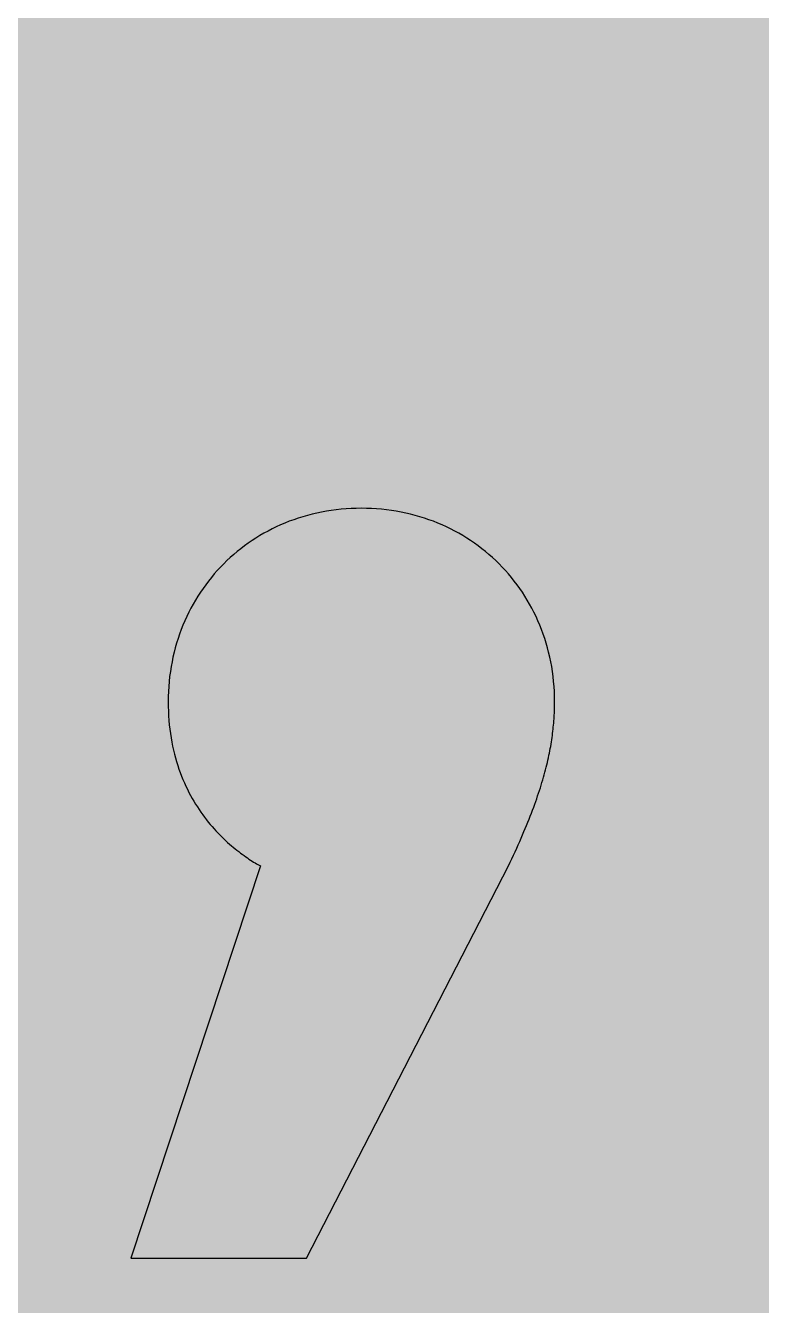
# Model space of a CAD drawing. Header units: millimetres. Extents: x 0 to 212, y 0 to 212.
# Drawn here: x 93.1 to 114.7, y 63.35 to 100.92 of the extents above; entities that cross this region are included whole.
import ezdxf

# ---------------------------------------------------------------- set-up
doc = ezdxf.new("R2010")
doc.units = ezdxf.units.MM

msp = doc.modelspace()

# ---------------------------------------------------------------- hatches: boundary and pattern name
for color, points in [(254, [(211.7189, 105.8869), (211.709, 107.2007), (211.6861, 108.5139), (211.6455, 109.8245), (211.5871, 111.1326), (211.5134, 112.4407), (211.4245, 113.7437), (211.3204, 115.0468), (211.201, 116.3447), (211.0638, 117.6426), (210.9114, 118.9355), (210.7413, 120.2258), (210.5584, 121.5136), (210.3577, 122.7988), (210.1418, 124.079), (209.9107, 125.3566), (209.6643, 126.6292), (209.4027, 127.8992), (209.1258, 129.1641), (208.8337, 130.4239), (208.5264, 131.6812), (208.2038, 132.936), (207.866, 134.1831), (207.5104, 135.4277), (207.1421, 136.6647), (206.7611, 137.8991), (206.3623, 139.1285), (205.9483, 140.3502), (205.5216, 141.5694), (205.0771, 142.781), (204.6199, 143.9901), (204.1474, 145.1915), (203.6623, 146.3853), (203.1619, 147.574), (202.6463, 148.7576), (202.1154, 149.9362), (201.5693, 151.1046), (201.0105, 152.2705), (200.439, 153.4262), (199.8523, 154.5768), (199.2503, 155.7198), (198.6356, 156.8577), (198.0057, 157.9855), (197.3605, 159.1081), (196.7052, 160.2232), (196.0321, 161.3281), (195.3489, 162.4279), (194.6504, 163.5176), (193.9366, 164.6022), (193.2102, 165.6766), (192.471, 166.7434), (191.7167, 167.8), (190.9521, 168.849), (190.1698, 169.8904), (189.3773, 170.9217), (188.5696, 171.9428), (187.7517, 172.9562), (186.9161, 173.9621), (186.0702, 174.9552), (185.2117, 175.9407), (184.338, 176.9161), (183.454, 177.8838), (182.5549, 178.8389), (181.643, 179.7837), (180.721, 180.7185), (179.7837, 181.643), (178.8389, 182.5549), (177.8838, 183.454), (176.9161, 184.338), (175.9407, 185.2117), (174.9552, 186.0702), (173.9621, 186.9161), (172.9562, 187.7492), (171.9428, 188.5696), (170.9217, 189.3773), (169.8904, 190.1698), (168.849, 190.9496), (167.8, 191.7167), (166.7408, 192.471), (165.6766, 193.2102), (164.6022, 193.9366), (163.5176, 194.6504), (162.4279, 195.3489), (161.3281, 196.0321), (160.2232, 196.7052), (159.1081, 197.3631), (157.9855, 198.0057), (156.8577, 198.6356), (155.7198, 199.2503), (154.5768, 199.8523), (153.4262, 200.439), (152.2705, 201.0131), (151.1046, 201.5719), (149.9362, 202.1154), (148.7576, 202.6463), (147.574, 203.1619), (146.3853, 203.6623), (145.1889, 204.15), (143.9875, 204.6199), (142.781, 205.0796), (141.5694, 205.5216), (140.3502, 205.9483), (139.1285, 206.3623), (137.8991, 206.7611), (136.6647, 207.1446), (135.4252, 207.5129), (134.1831, 207.866), (132.9334, 208.2038), (131.6812, 208.5264), (130.4239, 208.8337), (129.1641, 209.1284), (127.8966, 209.4052), (126.6292, 209.6668), (125.3541, 209.9132), (124.0765, 210.1444), (122.7963, 210.3603), (121.5136, 210.5584), (120.2258, 210.7438), (118.9355, 210.9114), (117.6401, 211.0638), (116.3447, 211.201), (115.0468, 211.3229), (113.7437, 211.4271), (112.4382, 211.516), (111.1326, 211.5896), (109.8245, 211.6455), (108.5113, 211.6861), (107.1982, 211.7115), (105.885, 211.7192), (104.5693, 211.7115), (103.2561, 211.6861), (101.9454, 211.6455), (100.6373, 211.5896), (99.3292, 211.516), (98.0262, 211.4271), (96.7232, 211.3229), (95.4253, 211.201), (94.1273, 211.0638), (92.8345, 210.9114), (91.5441, 210.7438), (90.2564, 210.5584), (88.9711, 210.3603), (87.691, 210.1444), (86.4133, 209.9132), (85.1408, 209.6668), (83.8708, 209.4052), (82.6059, 209.1284), (81.346, 208.8337), (80.0887, 208.5264), (78.834, 208.2038), (77.5868, 207.866), (76.3422, 207.5129), (75.1053, 207.1446), (73.8708, 206.7611), (72.6415, 206.3623), (71.4197, 205.9483), (70.2005, 205.5216), (68.9889, 205.0796), (67.7799, 204.6199), (66.5785, 204.15), (65.3847, 203.6623), (64.196, 203.1619), (63.0123, 202.6463), (61.8338, 202.1154), (60.6628, 201.5719), (59.4995, 201.0131), (58.3438, 200.439), (57.1932, 199.8523), (56.0502, 199.2503), (54.9123, 198.6356), (53.7845, 198.0057), (52.6618, 197.3631), (51.5468, 196.7052), (50.4419, 196.0321), (49.342, 195.3489), (48.2524, 194.6504), (47.1678, 193.9366), (46.0934, 193.2102), (45.0266, 192.471), (43.9699, 191.7167), (42.9209, 190.9496), (41.8795, 190.1698), (40.8483, 189.3773), (39.8272, 188.5696), (38.8137, 187.7492), (37.8079, 186.9161), (36.8148, 186.0702), (35.8292, 185.2117), (34.8539, 184.338), (33.8861, 183.454), (32.9311, 182.5549), (31.9862, 181.643), (31.049, 180.7185), (30.1269, 179.7837), (29.2151, 178.8389), (28.3159, 177.8838), (27.432, 176.9161), (26.5582, 175.9407), (25.6997, 174.9552), (24.8539, 173.9621), (24.0208, 172.9562), (23.2004, 171.9428), (22.3926, 170.9217), (21.6002, 169.8904), (20.8204, 168.849), (20.0533, 167.8), (19.2989, 166.7434), (18.5598, 165.6766), (17.8333, 164.6022), (17.1196, 163.5176), (16.4211, 162.4279), (15.7378, 161.3281), (15.0647, 160.2232), (14.4069, 159.1081), (13.7643, 157.9855), (13.1343, 156.8577), (12.5197, 155.7198), (11.9177, 154.5768), (11.3309, 153.4262), (10.7569, 152.2705), (10.1981, 151.1046), (9.6545, 149.9362), (9.1237, 148.7576), (8.6081, 147.574), (8.1077, 146.3853), (7.62, 145.1915), (7.1501, 143.9901), (6.6904, 142.781), (6.2484, 141.5694), (5.8217, 140.3502), (5.4077, 139.1285), (5.0089, 137.8991), (4.6253, 136.6647), (4.257, 135.4277), (3.904, 134.1831), (3.5662, 132.936), (3.2436, 131.6812), (2.9362, 130.4239), (2.6416, 129.1641), (2.3647, 127.8992), (2.1031, 126.6292), (1.8567, 125.3566), (1.6256, 124.079), (1.4097, 122.7988), (1.2116, 121.5136), (1.0262, 120.2258), (0.8585, 118.9355), (0.7061, 117.6426), (0.569, 116.3447), (0.447, 115.0468), (0.3429, 113.7437), (0.254, 112.4407), (0.1803, 111.1326), (0.1245, 109.8245), (0.0838, 108.5139), (0.0584, 107.2007), (0.0508, 105.885), (0.0584, 104.5718), (0.0838, 103.2586), (0.1245, 101.9454), (0.1803, 100.6373), (0.254, 99.3318), (0.3429, 98.0262), (0.447, 96.7232), (0.569, 95.4253), (0.7061, 94.1299), (0.8585, 92.8345), (1.0262, 91.5441), (1.2116, 90.2564), (1.4097, 88.9737), (1.6256, 87.6935), (1.8567, 86.4159), (2.1031, 85.1408), (2.3647, 83.8733), (2.6416, 82.6059), (2.9362, 81.346), (3.2436, 80.0887), (3.5662, 78.8365), (3.904, 77.5868), (4.257, 76.3448), (4.6253, 75.1053), (5.0089, 73.8708), (5.4077, 72.6415), (5.8217, 71.4197), (6.2484, 70.2005), (6.6904, 68.9889), (7.1501, 67.7824), (7.62, 66.581), (8.1077, 65.3847), (8.6081, 64.196), (9.1237, 63.0123), (9.6545, 61.8338), (10.1981, 60.6654), (10.7569, 59.4995), (11.3309, 58.3438), (11.9177, 57.1932), (12.5197, 56.0502), (13.1343, 54.9123), (13.7643, 53.7845), (14.4069, 52.6618), (15.0647, 51.5468), (15.7378, 50.4419), (16.4211, 49.342), (17.1196, 48.2524), (17.8333, 47.1678), (18.5598, 46.0934), (19.2989, 45.0291), (20.0533, 43.9699), (20.8204, 42.9209), (21.6002, 41.8795), (22.3926, 40.8483), (23.2004, 39.8272), (24.0208, 38.8137), (24.8539, 37.8079), (25.6997, 36.8148), (26.5582, 35.8292), (27.432, 34.8539), (28.3159, 33.8861), (29.2151, 32.9311), (30.1269, 31.9862), (31.049, 31.049), (31.9862, 30.1269), (32.9311, 29.2151), (33.8861, 28.3159), (34.8539, 27.432), (35.8292, 26.5582), (36.8148, 25.6997), (37.8079, 24.8539), (38.8137, 24.0182), (39.8272, 23.2004), (40.8483, 22.3926), (41.8795, 21.6002), (42.9209, 20.8178), (43.9699, 20.0533), (45.0266, 19.2989), (46.0934, 18.5598), (47.1678, 17.8333), (48.2524, 17.1196), (49.342, 16.4211), (50.4419, 15.7378), (51.5468, 15.0647), (52.6618, 14.4094), (53.7845, 13.7643), (54.9123, 13.1343), (56.0502, 12.5197), (57.1932, 11.9177), (58.3438, 11.3309), (59.4995, 10.7594), (60.6628, 10.2006), (61.8338, 9.6545), (63.0123, 9.1237), (64.196, 8.6081), (65.3847, 8.1077), (66.5785, 7.6225), (67.7799, 7.1501), (68.9889, 6.6929), (70.2005, 6.2484), (71.4197, 5.8217), (72.6415, 5.4077), (73.8708, 5.0089), (75.1053, 4.6279), (76.3422, 4.2596), (77.5868, 3.904), (78.834, 3.5662), (80.0887, 3.2436), (81.346, 2.9362), (82.6059, 2.6441), (83.8708, 2.3673), (85.1408, 2.1057), (86.4133, 1.8593), (87.691, 1.6281), (88.9711, 1.4122), (90.2564, 1.2116), (91.5441, 1.0287), (92.8345, 0.8585), (94.1273, 0.7061), (95.4253, 0.569), (96.7232, 0.4496), (98.0262, 0.3454), (99.3292, 0.2565), (100.6373, 0.1829), (101.9454, 0.1245), (103.2561, 0.0838), (104.5693, 0.061), (105.885, 0.0533), (107.1982, 0.061), (108.5113, 0.0838), (109.8245, 0.1245), (111.1326, 0.1829), (112.4382, 0.2565), (113.7437, 0.3454), (115.0468, 0.4496), (116.3447, 0.569), (117.6401, 0.7061), (118.9355, 0.8585), (120.2258, 1.0287), (121.5136, 1.2116), (122.7963, 1.4122), (124.0765, 1.6281), (125.3541, 1.8593), (126.6292, 2.1057), (127.8966, 2.3673), (129.1641, 2.6441), (130.4239, 2.9362), (131.6812, 3.2436), (132.9334, 3.5662), (134.1831, 3.904), (135.4252, 4.2596), (136.6647, 4.6279), (137.8991, 5.0089), (139.1285, 5.4077), (140.3502, 5.8217), (141.5694, 6.2484), (142.781, 6.6929), (143.9875, 7.1501), (145.1889, 7.6225), (146.3853, 8.1077), (147.574, 8.6081), (148.7576, 9.1237), (149.9362, 9.6545), (151.1046, 10.2006), (152.2705, 10.7594), (153.4262, 11.3309), (154.5768, 11.9177), (155.7198, 12.5197), (156.8577, 13.1343), (157.9855, 13.7643), (159.1081, 14.4094), (160.2232, 15.0647), (161.3281, 15.7378), (162.4279, 16.4211), (163.5176, 17.1196), (164.6022, 17.8333), (165.6766, 18.5598), (166.7408, 19.2989), (167.8, 20.0533), (168.849, 20.8178), (169.8904, 21.6002), (170.9217, 22.3926), (171.9428, 23.2004), (172.9562, 24.0182), (173.9621, 24.8539), (174.9552, 25.6997), (175.9407, 26.5582), (176.9161, 27.432), (177.8838, 28.3159), (178.8389, 29.2151), (179.7837, 30.1269), (180.721, 31.049), (181.643, 31.9862), (182.5549, 32.9311), (183.454, 33.8861), (184.338, 34.8539), (185.2117, 35.8292), (186.0702, 36.8148), (186.9161, 37.8079), (187.7517, 38.8137), (188.5696, 39.8272), (189.3773, 40.8483), (190.1698, 41.8795), (190.9521, 42.9209), (191.7167, 43.9699), (192.471, 45.0291), (193.2102, 46.0934), (193.9366, 47.1678), (194.6504, 48.2524), (195.3489, 49.342), (196.0321, 50.4419), (196.7052, 51.5468), (197.3605, 52.6618), (198.0057, 53.7845), (198.6356, 54.9123), (199.2503, 56.0502), (199.8523, 57.1932), (200.439, 58.3438), (201.0105, 59.4995), (201.5693, 60.6654), (202.1154, 61.8338), (202.6463, 63.0123), (203.1619, 64.196), (203.6623, 65.3847), (204.1474, 66.581), (204.6199, 67.7824), (205.0771, 68.9889), (205.5216, 70.2005), (205.9483, 71.4197), (206.3623, 72.6415), (206.7611, 73.8708), (207.1421, 75.1053), (207.5104, 76.3448), (207.866, 77.5868), (208.2038, 78.8365), (208.5264, 80.0887), (208.8337, 81.346), (209.1258, 82.6059), (209.4027, 83.8733), (209.6643, 85.1408), (209.9107, 86.4159), (210.1418, 87.6935), (210.3577, 88.9737), (210.5584, 90.2564), (210.7413, 91.5441), (210.9114, 92.8345), (211.0638, 94.1299), (211.201, 95.4253), (211.3204, 96.7232), (211.4245, 98.0262), (211.5134, 99.3318), (211.5871, 100.6373), (211.6455, 101.9454), (211.6861, 103.2586), (211.709, 104.5718), (211.7166, 105.885)]), (59, [(97.2855, 81.0793), (97.2845, 80.9371), (97.2896, 80.7974), (97.2972, 80.6602), (97.3074, 80.5256), (97.3176, 80.3935), (97.3328, 80.264), (97.3506, 80.137), (97.3684, 80.0125), (97.3912, 79.8906), (97.4141, 79.7712), (97.442, 79.6519), (97.47, 79.5376), (97.4979, 79.4233), (97.5309, 79.314), (97.5639, 79.2048), (97.5995, 79.0981), (97.6376, 78.994), (97.6757, 78.8924), (97.7163, 78.7908), (97.7595, 78.6943), (97.8027, 78.5978), (97.8484, 78.5038), (97.8941, 78.4123), (97.9399, 78.3234), (97.9881, 78.2371), (98.0389, 78.1507), (98.0897, 78.0669), (98.1405, 77.9856), (98.1913, 77.9069), (98.2447, 77.8307), (98.298, 77.7545), (98.3539, 77.6808), (98.4072, 77.6097), (98.4631, 77.5386), (98.519, 77.4725), (98.5749, 77.4065), (98.6307, 77.343), (98.6866, 77.2795), (98.745, 77.2211), (98.8009, 77.1627), (98.8568, 77.1042), (98.9152, 77.0509), (98.9711, 76.9976), (99.027, 76.9442), (99.0829, 76.896), (99.1387, 76.8477), (99.1946, 76.802), (99.248, 76.7563), (99.3013, 76.7131), (99.3546, 76.6724), (99.408, 76.6318), (99.4613, 76.5937), (99.5121, 76.5581), (99.5604, 76.5226), (99.6112, 76.487), (99.6569, 76.4565), (99.7052, 76.4261), (99.7509, 76.3956), (99.7941, 76.3676), (99.8372, 76.3422), (99.8779, 76.3168), (99.9185, 76.294), (99.9566, 76.2737), (99.9922, 76.2533), (96.1842, 64.7386), (101.3492, 64.7386), (107.2762, 76.2536), (107.3252, 76.36), (107.376, 76.4642), (107.4242, 76.5683), (107.4725, 76.6699), (107.5182, 76.7715), (107.5639, 76.8706), (107.6071, 76.9696), (107.6503, 77.0661), (107.6909, 77.1627), (107.7316, 77.2592), (107.7697, 77.3532), (107.8078, 77.4446), (107.8459, 77.536), (107.8814, 77.6275), (107.917, 77.7164), (107.95, 77.8027), (107.983, 77.8916), (108.016, 77.9755), (108.0465, 78.0618), (108.077, 78.1456), (108.1049, 78.2269), (108.1329, 78.3107), (108.1608, 78.392), (108.1862, 78.4708), (108.2116, 78.5495), (108.237, 78.6282), (108.2599, 78.7044), (108.2827, 78.7806), (108.3056, 78.8568), (108.3259, 78.9305), (108.3462, 79.0042), (108.364, 79.0778), (108.3843, 79.1489), (108.4021, 79.2201), (108.4174, 79.2912), (108.4351, 79.3623), (108.4504, 79.4309), (108.4631, 79.4995), (108.4783, 79.5655), (108.491, 79.6315), (108.5037, 79.7001), (108.5164, 79.7636), (108.5266, 79.8297), (108.5367, 79.8932), (108.5469, 79.9567), (108.5571, 80.0202), (108.5647, 80.0837), (108.5723, 80.1446), (108.5799, 80.2081), (108.5875, 80.2691), (108.5926, 80.3275), (108.5977, 80.3885), (108.6053, 80.4469), (108.6079, 80.5078), (108.6129, 80.5663), (108.6155, 80.6247), (108.6206, 80.6831), (108.6231, 80.739), (108.6256, 80.7974), (108.6256, 80.8533), (108.6282, 80.9092), (108.6282, 80.9676), (108.6282, 81.0235), (108.6307, 81.0768), (108.6282, 81.2292), (108.6231, 81.3765), (108.6129, 81.5238), (108.6002, 81.6712), (108.585, 81.8159), (108.5672, 81.9607), (108.5444, 82.103), (108.519, 82.2452), (108.4885, 82.3849), (108.4555, 82.5246), (108.4199, 82.6592), (108.3818, 82.7964), (108.3386, 82.9285), (108.2954, 83.0605), (108.2472, 83.1926), (108.1964, 83.3222), (108.1405, 83.4492), (108.0846, 83.5736), (108.0237, 83.6981), (107.9627, 83.8175), (107.8967, 83.9394), (107.8281, 84.0562), (107.757, 84.1731), (107.6833, 84.2848), (107.6071, 84.3991), (107.5284, 84.5083), (107.4445, 84.615), (107.3607, 84.7217), (107.2744, 84.8233), (107.1855, 84.9249), (107.094, 85.024), (107, 85.1205), (106.9035, 85.2145), (106.8045, 85.3059), (106.7029, 85.3948), (106.6013, 85.4812), (106.4946, 85.565), (106.3879, 85.6488), (106.2761, 85.7275), (106.1644, 85.8037), (106.0526, 85.8774), (105.9358, 85.9485), (105.8164, 86.0171), (105.697, 86.0831), (105.5751, 86.1441), (105.4532, 86.2051), (105.3262, 86.2609), (105.1992, 86.3168), (105.0722, 86.3676), (104.9401, 86.4159), (104.808, 86.4591), (104.6734, 86.5022), (104.5388, 86.5403), (104.4016, 86.5759), (104.2645, 86.6089), (104.1248, 86.6394), (103.9825, 86.6648), (103.8403, 86.6877), (103.6955, 86.7054), (103.5507, 86.7207), (103.4034, 86.7334), (103.2561, 86.7435), (103.1062, 86.7486), (102.9564, 86.7512), (102.8065, 86.7486), (102.6566, 86.7435), (102.5093, 86.7334), (102.362, 86.7207), (102.2172, 86.7054), (102.0724, 86.6877), (101.9302, 86.6648), (101.788, 86.6394), (101.6483, 86.6089), (101.5111, 86.5759), (101.3739, 86.5403), (101.2393, 86.5022), (101.1047, 86.4591), (100.9726, 86.4159), (100.8405, 86.3676), (100.7135, 86.3168), (100.5865, 86.2609), (100.4595, 86.2051), (100.3376, 86.1441), (100.2157, 86.0831), (100.0963, 86.0171), (99.9769, 85.9485), (99.8626, 85.8774), (99.7483, 85.8037), (99.6366, 85.7275), (99.5274, 85.6488), (99.4181, 85.565), (99.314, 85.4812), (99.2099, 85.3948), (99.1083, 85.3059), (99.0092, 85.2145), (98.9152, 85.1205), (98.8187, 85.024), (98.7273, 84.9249), (98.6384, 84.8233), (98.552, 84.7217), (98.4682, 84.615), (98.3869, 84.5083), (98.3082, 84.3991), (98.232, 84.2848), (98.1558, 84.1731), (98.0846, 84.0562), (98.0186, 83.9394), (97.9526, 83.8175), (97.8891, 83.6981), (97.8281, 83.5736), (97.7722, 83.4492), (97.7189, 83.3222), (97.6681, 83.1926), (97.6198, 83.0605), (97.5741, 82.9285), (97.5309, 82.7964), (97.4928, 82.6592), (97.4573, 82.5246), (97.4242, 82.3849), (97.3963, 82.2452), (97.3709, 82.103), (97.348, 81.9607), (97.3277, 81.8159), (97.3125, 81.6712), (97.2998, 81.5238), (97.2922, 81.3765), (97.2871, 81.2292), (97.2845, 81.0768)])]:
    msp.add_hatch(color=color).paths.add_polyline_path(points)

# ---------------------------------------------------------------- linework, layer by layer
at = {"color": 59}
msp.add_lwpolyline([(97.2855, 81.0793), (97.2845, 80.9371), (97.2896, 80.7974), (97.2972, 80.6602), (97.3074, 80.5256), (97.3176, 80.3935), (97.3328, 80.264), (97.3506, 80.137), (97.3684, 80.0125), (97.3912, 79.8906), (97.4141, 79.7712), (97.442, 79.6519), (97.47, 79.5376), (97.4979, 79.4233), (97.5309, 79.314), (97.5639, 79.2048), (97.5995, 79.0981), (97.6376, 78.994), (97.6757, 78.8924), (97.7163, 78.7908), (97.7595, 78.6943), (97.8027, 78.5978), (97.8484, 78.5038), (97.8941, 78.4123), (97.9399, 78.3234), (97.9881, 78.2371), (98.0389, 78.1507), (98.0897, 78.0669), (98.1405, 77.9856), (98.1913, 77.9069), (98.2447, 77.8307), (98.298, 77.7545), (98.3539, 77.6808), (98.4072, 77.6097), (98.4631, 77.5386), (98.519, 77.4725), (98.5749, 77.4065), (98.6307, 77.343), (98.6866, 77.2795), (98.745, 77.2211), (98.8009, 77.1627), (98.8568, 77.1042), (98.9152, 77.0509), (98.9711, 76.9976), (99.027, 76.9442), (99.0829, 76.896), (99.1387, 76.8477), (99.1946, 76.802), (99.248, 76.7563), (99.3013, 76.7131), (99.3546, 76.6724), (99.408, 76.6318), (99.4613, 76.5937), (99.5121, 76.5581), (99.5604, 76.5226), (99.6112, 76.487), (99.6569, 76.4565), (99.7052, 76.4261), (99.7509, 76.3956), (99.7941, 76.3676), (99.8372, 76.3422), (99.8779, 76.3168), (99.9185, 76.294), (99.9566, 76.2737), (99.9922, 76.2533), (96.1842, 64.7386), (101.3492, 64.7386), (107.2762, 76.2536), (107.3252, 76.36), (107.376, 76.4642), (107.4242, 76.5683), (107.4725, 76.6699), (107.5182, 76.7715), (107.5639, 76.8706), (107.6071, 76.9696), (107.6503, 77.0661), (107.6909, 77.1627), (107.7316, 77.2592), (107.7697, 77.3532), (107.8078, 77.4446), (107.8459, 77.536), (107.8814, 77.6275), (107.917, 77.7164), (107.95, 77.8027), (107.983, 77.8916), (108.016, 77.9755), (108.0465, 78.0618), (108.077, 78.1456), (108.1049, 78.2269), (108.1329, 78.3107), (108.1608, 78.392), (108.1862, 78.4708), (108.2116, 78.5495), (108.237, 78.6282), (108.2599, 78.7044), (108.2827, 78.7806), (108.3056, 78.8568), (108.3259, 78.9305), (108.3462, 79.0042), (108.364, 79.0778), (108.3843, 79.1489), (108.4021, 79.2201), (108.4174, 79.2912), (108.4351, 79.3623), (108.4504, 79.4309), (108.4631, 79.4995), (108.4783, 79.5655), (108.491, 79.6315), (108.5037, 79.7001), (108.5164, 79.7636), (108.5266, 79.8297), (108.5367, 79.8932), (108.5469, 79.9567), (108.5571, 80.0202), (108.5647, 80.0837), (108.5723, 80.1446), (108.5799, 80.2081), (108.5875, 80.2691), (108.5926, 80.3275), (108.5977, 80.3885), (108.6053, 80.4469), (108.6079, 80.5078), (108.6129, 80.5663), (108.6155, 80.6247), (108.6206, 80.6831), (108.6231, 80.739), (108.6256, 80.7974), (108.6256, 80.8533), (108.6282, 80.9092), (108.6282, 80.9676), (108.6282, 81.0235), (108.6307, 81.0768), (108.6282, 81.2292), (108.6231, 81.3765), (108.6129, 81.5238), (108.6002, 81.6712), (108.585, 81.8159), (108.5672, 81.9607), (108.5444, 82.103), (108.519, 82.2452), (108.4885, 82.3849), (108.4555, 82.5246), (108.4199, 82.6592), (108.3818, 82.7964), (108.3386, 82.9285), (108.2954, 83.0605), (108.2472, 83.1926), (108.1964, 83.3222), (108.1405, 83.4492), (108.0846, 83.5736), (108.0237, 83.6981), (107.9627, 83.8175), (107.8967, 83.9394), (107.8281, 84.0562), (107.757, 84.1731), (107.6833, 84.2848), (107.6071, 84.3991), (107.5284, 84.5083), (107.4445, 84.615), (107.3607, 84.7217), (107.2744, 84.8233), (107.1855, 84.9249), (107.094, 85.024), (107, 85.1205), (106.9035, 85.2145), (106.8045, 85.3059), (106.7029, 85.3948), (106.6013, 85.4812), (106.4946, 85.565), (106.3879, 85.6488), (106.2761, 85.7275), (106.1644, 85.8037), (106.0526, 85.8774), (105.9358, 85.9485), (105.8164, 86.0171), (105.697, 86.0831), (105.5751, 86.1441), (105.4532, 86.2051), (105.3262, 86.2609), (105.1992, 86.3168), (105.0722, 86.3676), (104.9401, 86.4159), (104.808, 86.4591), (104.6734, 86.5022), (104.5388, 86.5403), (104.4016, 86.5759), (104.2645, 86.6089), (104.1248, 86.6394), (103.9825, 86.6648), (103.8403, 86.6877), (103.6955, 86.7054), (103.5507, 86.7207), (103.4034, 86.7334), (103.2561, 86.7435), (103.1062, 86.7486), (102.9564, 86.7512), (102.8065, 86.7486), (102.6566, 86.7435), (102.5093, 86.7334), (102.362, 86.7207), (102.2172, 86.7054), (102.0724, 86.6877), (101.9302, 86.6648), (101.788, 86.6394), (101.6483, 86.6089), (101.5111, 86.5759), (101.3739, 86.5403), (101.2393, 86.5022), (101.1047, 86.4591), (100.9726, 86.4159), (100.8405, 86.3676), (100.7135, 86.3168), (100.5865, 86.2609), (100.4595, 86.2051), (100.3376, 86.1441), (100.2157, 86.0831), (100.0963, 86.0171), (99.9769, 85.9485), (99.8626, 85.8774), (99.7483, 85.8037), (99.6366, 85.7275), (99.5274, 85.6488), (99.4181, 85.565), (99.314, 85.4812), (99.2099, 85.3948), (99.1083, 85.3059), (99.0092, 85.2145), (98.9152, 85.1205), (98.8187, 85.024), (98.7273, 84.9249), (98.6384, 84.8233), (98.552, 84.7217), (98.4682, 84.615), (98.3869, 84.5083), (98.3082, 84.3991), (98.232, 84.2848), (98.1558, 84.1731), (98.0846, 84.0562), (98.0186, 83.9394), (97.9526, 83.8175), (97.8891, 83.6981), (97.8281, 83.5736), (97.7722, 83.4492), (97.7189, 83.3222), (97.6681, 83.1926), (97.6198, 83.0605), (97.5741, 82.9285), (97.5309, 82.7964), (97.4928, 82.6592), (97.4573, 82.5246), (97.4242, 82.3849), (97.3963, 82.2452), (97.3709, 82.103), (97.348, 81.9607), (97.3277, 81.8159), (97.3125, 81.6712), (97.2998, 81.5238), (97.2922, 81.3765), (97.2871, 81.2292), (97.2845, 81.0768), (97.2855, 81.0793)], dxfattribs=at)

doc.saveas('drawing.dxf')
